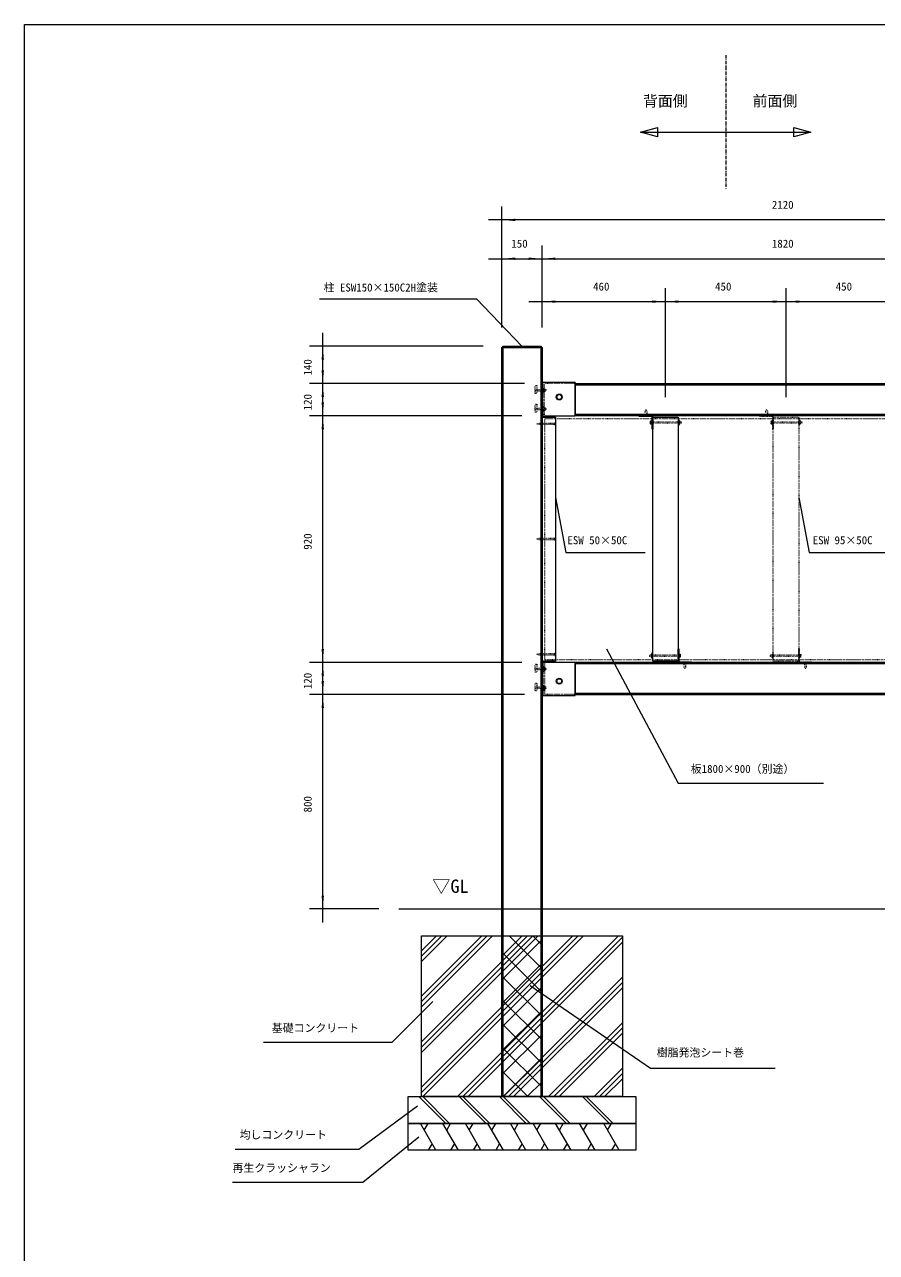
# Model space of a CAD drawing. Units: millimetres, scale not verified. Extents: x -4875 to 4875, y -3438 to 3438.
# Drawn here: x -4875 to -1698, y -1144 to 3438 of the extents above; entities that cross this region are included whole.
import ezdxf
from ezdxf.enums import TextEntityAlignment as Align

# ---------------------------------------------------------------- set-up
doc = ezdxf.new("R2010")
doc.units = ezdxf.units.MM
doc.header["$LTSCALE"] = 20
doc.linetypes.add('USER5', pattern=[0.208282, 0.069427, -0.138855])
doc.linetypes.add('USER6', pattern=[1.041641, 0.625, -0.208282, 0.069427, -0.138931])
doc.layers.add('0-1_____', color=30, linetype='Continuous', lineweight=18)
doc.styles.add('ＭＳ ゴシック', font='')
doc.styles.get('ＭＳ ゴシック').set_extended_font_data('MS Gothic')

msp = doc.modelspace()

# ---------------------------------------------------------------- linework, layer by layer
at = {"layer": '0-1_____', "linetype": 'USER6'}
msp.add_line((-2259.72, 3323.34), (-2259.72, 2823.34), dxfattribs=at)
at = {"layer": '0-1_____'}
for p, q in [((-2577.22, 3035.84), (-1942.22, 3035.84)), ((-3094.72, 2232.81), (-2944.72, 2232.81)), ((-3089.72, -562.19), (-3089.72, 2237.81)), ((-2949.72, 2237.81), (-2949.72, -562.19)), ((-2820.72, 2101.81), (-2820.72, 1977.81)), ((-2819.72, 2092.81), (-1133.72, 2092.81)), ((-1133.72, 1982.81), (-2819.72, 1982.81)), ((-2559.78, 1977.81), (-2559.78, 1975.81)), ((-2554.65, 1975.81), (-2554.65, 1977.81)), ((-2540.22, 1955.72), (-2536.22, 1955.72)), ((-2540.22, 1949.9), (-2536.22, 1949.9)), ((-2431.22, 1955.72), (-2435.22, 1955.72)), ((-2431.22, 1949.9), (-2435.22, 1949.9)), ((-2538.22, 1085.72), (-2534.22, 1085.72)), ((-2538.22, 1079.9), (-2534.22, 1079.9)), ((-2429.22, 1085.72), (-2433.22, 1085.72)), ((-2429.22, 1079.9), (-2433.22, 1079.9)), ((-2414.78, 1059.81), (-2414.78, 1057.81)), ((-2409.65, 1057.81), (-2409.65, 1059.81)), ((-1133.72, 1052.81), (-2819.72, 1052.81)), ((-2819.72, 942.81), (-1133.72, 942.81)), ((-3478.72, 137.81), (-578.72, 137.81)), ((-3394.72, -57.67), (-3299.23, 37.81)), ((-3394.72, -227.37), (-3129.53, 37.81)), ((-3394.72, -397.08), (-2959.82, 37.81)), ((-3394.72, -37.87), (-3319.03, 37.81)), ((-3394.72, -207.58), (-3149.33, 37.81)), ((-3394.72, -377.28), (-2979.62, 37.81)), ((-3394.72, -546.99), (-2809.92, 37.81)), ((-3394.72, -18.07), (-3338.83, 37.81)), ((-3394.72, -187.78), (-3169.13, 37.81)), ((-3394.72, -357.48), (-2999.42, 37.81)), ((-3394.72, -527.19), (-2829.72, 37.81)), ((-3390.12, -562.19), (-2790.12, 37.81)), ((-3260.01, -562.19), (-2660.01, 37.81)), ((-3240.21, -562.19), (-2644.72, 33.31)), ((-3220.41, -562.19), (-2644.72, 13.51)), ((-3094.72, -37.97), (-3018.93, 37.81)), ((-3094.72, -126.36), (-2944.72, 23.64)), ((-2944.72, -85.45), (-3067.98, 37.81)), ((-2944.72, 2.94), (-2979.59, 37.81)), ((-2944.72, -173.84), (-3094.72, -23.84)), ((-3094.72, -214.75), (-2944.72, -64.75)), ((-2944.72, -262.23), (-3094.72, -112.23)), ((-3090.3, -562.19), (-2644.72, -116.6)), ((-3070.51, -562.19), (-2644.72, -136.4)), ((-3094.72, -303.14), (-2944.72, -153.14)), ((-3050.71, -562.19), (-2644.72, -156.2)), ((-2944.72, -350.61), (-3094.72, -200.61)), ((-3094.72, -391.53), (-2944.72, -241.53)), ((-2944.72, -439), (-3094.72, -289)), ((-2920.6, -562.19), (-2644.72, -286.3)), ((-2900.8, -562.19), (-2644.72, -306.1)), ((-3094.72, -479.92), (-2944.72, -329.92)), ((-2881, -562.19), (-2644.72, -325.9)), ((-2944.72, -527.39), (-3094.72, -377.39)), ((-3088.6, -562.19), (-2944.72, -418.3)), ((-2750.89, -562.19), (-2644.72, -456.01)), ((-2998.31, -562.19), (-3094.72, -465.78)), ((-2731.09, -562.19), (-2644.72, -475.81)), ((-2711.3, -562.19), (-2644.72, -495.61)), ((-3000.21, -562.19), (-2944.72, -506.69)), ((-3403.86, -562.19), (-3303.86, -662.19)), ((-3389.72, -562.19), (-3289.72, -662.19)), ((-3253.86, -562.19), (-3153.86, -662.19)), ((-3239.72, -562.19), (-3139.72, -662.19)), ((-3103.86, -562.19), (-3003.86, -662.19)), ((-3086.7, -562.19), (-3094.72, -554.17)), ((-3089.72, -562.19), (-2989.72, -662.19)), ((-2953.86, -562.19), (-2853.86, -662.19)), ((-2939.72, -562.19), (-2839.72, -662.19)), ((-2793.86, -562.19), (-2693.86, -662.19)), ((-2779.72, -562.19), (-2679.72, -662.19)), ((-3340.85, -762.19), (-3398.58, -662.19)), ((-3384.15, -687.19), (-3369.72, -662.19)), ((-3256.85, -762.19), (-3314.58, -662.19)), ((-3300.15, -687.19), (-3285.72, -662.19)), ((-3172.85, -762.19), (-3230.58, -662.19)), ((-3216.15, -687.19), (-3201.72, -662.19)), ((-3088.85, -762.19), (-3146.58, -662.19)), ((-3132.15, -687.19), (-3117.72, -662.19)), ((-3004.85, -762.19), (-3062.58, -662.19)), ((-3048.15, -687.19), (-3033.72, -662.19)), ((-2920.85, -762.19), (-2978.58, -662.19)), ((-2964.15, -687.19), (-2949.72, -662.19)), ((-2836.85, -762.19), (-2894.58, -662.19)), ((-2880.15, -687.19), (-2865.72, -662.19)), ((-2746.85, -762.19), (-2804.58, -662.19)), ((-2790.15, -687.19), (-2775.72, -662.19)), ((-2656.85, -762.19), (-2714.58, -662.19)), ((-2700.15, -687.19), (-2685.72, -662.19)), ((-3355.28, -737.19), (-3369.72, -762.19)), ((-3271.28, -737.19), (-3285.72, -762.19)), ((-3187.28, -737.19), (-3201.72, -762.19)), ((-3103.28, -737.19), (-3117.72, -762.19)), ((-3019.28, -737.19), (-3033.72, -762.19)), ((-2935.28, -737.19), (-2949.72, -762.19)), ((-2851.28, -737.19), (-2865.72, -762.19)), ((-2761.28, -737.19), (-2775.72, -762.19)), ((-2671.28, -737.19), (-2685.72, -762.19))]:
    msp.add_line(p, q, dxfattribs=at)
at = {"layer": '0-1_____', "color": 1}
for p, q in [((-3094.72, 2307.81), (-3094.72, 2758.76)), ((-3094.72, 2708.76), (-3144.72, 2708.76)), ((-974.72, 2708.76), (-3094.72, 2708.76)), ((-3094.72, 2307.81), (-3094.72, 2613.76)), ((-2944.72, 2307.81), (-2944.72, 2613.76)), ((-2944.72, 2307.81), (-2944.72, 2613.76)), ((-3144.72, 2563.76), (-3094.72, 2563.76)), ((-3094.72, 2563.76), (-2944.72, 2563.76)), ((-2994.72, 2563.76), (-2944.72, 2563.76)), ((-2944.72, 2563.76), (-2894.72, 2563.76)), ((-2944.72, 2563.76), (-1124.72, 2563.76)), ((-2944.72, 2307.81), (-2944.72, 2453.76)), ((-2484.72, 2047.81), (-2484.72, 2453.76)), ((-2484.72, 2047.81), (-2484.72, 2453.76)), ((-2034.72, 2047.81), (-2034.72, 2453.76)), ((-2034.72, 2047.81), (-2034.72, 2453.76)), ((-3774.72, 2413.81), (-3189.72, 2413.81)), ((-3019.72, 2237.81), (-3189.72, 2413.81)), ((-2994.72, 2403.76), (-2944.72, 2403.76)), ((-2944.72, 2403.76), (-2484.72, 2403.76)), ((-2534.72, 2403.76), (-2484.72, 2403.76)), ((-2484.72, 2403.76), (-2434.72, 2403.76)), ((-2484.72, 2403.76), (-2034.72, 2403.76)), ((-2084.72, 2403.76), (-2034.72, 2403.76)), ((-2034.72, 2403.76), (-1984.72, 2403.76)), ((-2034.72, 2403.76), (-1584.72, 2403.76)), ((-3762.72, 2237.81), (-3762.72, 2287.81)), ((-3164.72, 2237.81), (-3812.72, 2237.81)), ((-3762.72, 2097.81), (-3762.72, 2237.81)), ((-3762.72, 2097.81), (-3762.72, 2147.81)), ((-3010.72, 2097.81), (-3812.72, 2097.81)), ((-3010.72, 2097.81), (-3812.72, 2097.81)), ((-3762.72, 1977.81), (-3762.72, 2097.81)), ((-3762.72, 2047.81), (-3762.72, 2097.81)), ((-3762.72, 1977.81), (-3762.72, 2027.81)), ((-3019.72, 1977.81), (-3812.72, 1977.81)), ((-3019.72, 1977.81), (-3812.72, 1977.81)), ((-3762.72, 1057.81), (-3762.72, 1977.81)), ((-3762.72, 1927.81), (-3762.72, 1977.81)), ((-2894.72, 1672.81), (-2856.22, 1467.81)), ((-1987.22, 1672.81), (-1948.72, 1467.81)), ((-2856.22, 1467.81), (-2559.72, 1467.81)), ((-1948.72, 1467.81), (-1632.22, 1467.81)), ((-3762.72, 1057.81), (-3762.72, 1107.81)), ((-3019.72, 1057.81), (-3812.72, 1057.81)), ((-3019.72, 1057.81), (-3812.72, 1057.81)), ((-3762.72, 937.81), (-3762.72, 1057.81)), ((-3762.72, 1007.81), (-3762.72, 1057.81)), ((-3762.72, 937.81), (-3762.72, 987.81)), ((-3010.72, 937.81), (-3812.72, 937.81)), ((-3010.72, 937.81), (-3812.72, 937.81)), ((-3762.72, 137.81), (-3762.72, 937.81)), ((-3762.72, 887.81), (-3762.72, 937.81)), ((-3553.72, 137.81), (-3812.72, 137.81)), ((-3762.72, 87.81), (-3762.72, 137.81)), ((-2989.05, -147.28), (-2540.21, -455.69)), ((-2540.21, -455.69), (-2074.72, -455.69))]:
    msp.add_line(p, q, dxfattribs=at)
at = {"layer": '0-1_____', "linetype": 'USER5'}
for p, q in [((-2940.72, 1977.81), (-2940.72, 2097.81)), ((-2819.72, 2097.81), (-2939.72, 2097.81)), ((-2934.96, 2075.7), (-2939.27, 2075.7)), ((-2939.27, 2069.93), (-2934.96, 2069.93)), ((-2935.72, 1977.81), (-2935.72, 2097.81)), ((-2934.96, 2005.7), (-2939.27, 2005.7)), ((-2939.27, 1999.93), (-2934.96, 1999.93)), ((-2109.78, 1977.81), (-2109.78, 1975.81)), ((-2104.65, 1975.81), (-2104.65, 1977.81)), ((-2090.22, 1955.72), (-2086.22, 1955.72)), ((-2090.22, 1949.9), (-2086.22, 1949.9)), ((-1981.22, 1955.72), (-1985.22, 1955.72)), ((-1981.22, 1949.9), (-1985.22, 1949.9)), ((-2940.72, 1057.81), (-2940.72, 937.81)), ((-2935.72, 1057.81), (-2935.72, 937.81)), ((-2088.22, 1085.72), (-2084.22, 1085.72)), ((-2088.22, 1079.9), (-2084.22, 1079.9)), ((-1979.22, 1085.72), (-1983.22, 1085.72)), ((-1979.22, 1079.9), (-1983.22, 1079.9)), ((-1964.78, 1059.81), (-1964.78, 1057.81)), ((-1959.65, 1057.81), (-1959.65, 1059.81)), ((-2934.96, 1035.7), (-2939.27, 1035.7)), ((-2939.27, 1029.93), (-2934.96, 1029.93)), ((-2934.96, 965.7), (-2939.27, 965.7)), ((-2819.72, 937.81), (-2940.72, 937.81)), ((-2939.27, 959.93), (-2934.96, 959.93))]:
    msp.add_line(p, q, dxfattribs=at)
at = {"layer": '0-1_____'}
for points in [[(-4875, 3437.5), (4875, 3437.5), (4875, -3437.5), (-4875, -3437.5)], [(-2577.22, 3035.84), (-2513.72, 3052.85), (-2513.72, 3018.82)], [(-1942.22, 3035.84), (-2005.72, 3018.82), (-2005.72, 3052.85)], [(-3089.72, 2237.81), (-2949.72, 2237.81), (-2944.72, 2232.81), (-2944.72, -562.19), (-3094.72, -562.19), (-3094.72, 2232.81)], [(-2820.72, 2097.81), (-1133.72, 2097.81), (-1133.72, 1977.81), (-2820.72, 1977.81)], [(-2891.11, 2047.81), (-2885.91, 2056.81), (-2875.52, 2056.81), (-2870.32, 2047.81), (-2875.52, 2038.81), (-2885.91, 2038.81)], [(-2944.72, 1972.81), (-2894.72, 1972.81), (-2894.72, 1062.81), (-2944.72, 1062.81)], [(-2532.22, 1977.81), (-2532.22, 1927.81), (-2534.22, 1927.81), (-2534.22, 1975.81), (-2582.22, 1975.81), (-2582.22, 1977.81)], [(-2532.22, 1972.81), (-2437.22, 1972.81), (-2437.22, 1062.81), (-2532.22, 1062.81)], [(-2540.22, 1957.26), (-2539.47, 1958.56), (-2536.22, 1958.56), (-2536.22, 1947.06), (-2539.47, 1947.06), (-2540.22, 1948.36)], [(-2536.22, 1958.81), (-2534.22, 1958.81), (-2534.22, 1946.81), (-2536.22, 1946.81)], [(-2435.22, 1964.81), (-2437.22, 1964.81), (-2437.22, 1940.81), (-2435.22, 1940.81)], [(-2431.22, 1957.26), (-2431.97, 1958.56), (-2435.22, 1958.56), (-2435.22, 1947.06), (-2431.97, 1947.06), (-2431.22, 1948.36)], [(-2437.22, 1057.81), (-2437.22, 1107.81), (-2435.22, 1107.81), (-2435.22, 1059.81), (-2387.22, 1059.81), (-2387.22, 1057.81)], [(-2944.72, 933.81), (-2820.72, 933.81), (-2820.72, 1057.81), (-2944.72, 1057.81)], [(-2820.72, 937.81), (-1133.72, 937.81), (-1133.72, 1057.81), (-2820.72, 1057.81)], [(-2538.22, 1078.36), (-2537.47, 1077.06), (-2534.22, 1077.06), (-2534.22, 1088.56), (-2537.47, 1088.56), (-2538.22, 1087.26)], [(-2534.22, 1070.81), (-2532.22, 1070.81), (-2532.22, 1094.81), (-2534.22, 1094.81)], [(-2433.22, 1076.81), (-2435.22, 1076.81), (-2435.22, 1088.81), (-2433.22, 1088.81)], [(-2429.22, 1078.36), (-2429.97, 1077.06), (-2433.22, 1077.06), (-2433.22, 1088.56), (-2429.97, 1088.56), (-2429.22, 1087.26)], [(-2891.11, 987.81), (-2885.91, 996.81), (-2875.52, 996.81), (-2870.32, 987.81), (-2875.52, 978.81), (-2885.91, 978.81)], [(-3394.72, 37.81), (-2644.72, 37.81), (-2644.72, -562.19), (-3394.72, -562.19)], [(-3094.72, 37.81), (-2944.72, 37.81), (-2944.72, -562.19), (-3094.72, -562.19)], [(-3444.72, -562.19), (-2594.72, -562.19), (-2594.72, -662.19), (-3444.72, -662.19)], [(-3444.72, -662.19), (-2594.72, -662.19), (-2594.72, -762.19), (-3444.72, -762.19)]]:
    msp.add_lwpolyline(points, close=True, dxfattribs=at)
at = {"layer": '0-1_____', "linetype": 'USER5'}
for points in [[(-2970.72, 2090.62), (-2963.72, 2090.62), (-2963.72, 2061.62), (-2970.72, 2061.62)], [(-2970.72, 2076.31), (-2930.72, 2076.31), (-2930.72, 2070.31), (-2970.72, 2070.31)], [(-2940.72, 2082.31), (-2939.72, 2082.31), (-2939.72, 2063.31), (-2940.72, 2063.31)], [(-2939.27, 2067.04), (-2939.72, 2067.81), (-2939.72, 2077.81), (-2939.27, 2078.59), (-2934.96, 2078.59), (-2934.52, 2077.81), (-2934.52, 2067.81), (-2934.96, 2067.04)], [(-2970.72, 2020.62), (-2963.72, 2020.62), (-2963.72, 1991.62), (-2970.72, 1991.62)], [(-2970.72, 2006.31), (-2930.72, 2006.31), (-2930.72, 2000.31), (-2970.72, 2000.31)], [(-2940.72, 2012.31), (-2939.72, 2012.31), (-2939.72, 1993.31), (-2940.72, 1993.31)], [(-2939.27, 1997.04), (-2939.72, 1997.81), (-2939.72, 2007.81), (-2939.27, 2008.59), (-2934.96, 2008.59), (-2934.52, 2007.81), (-2934.52, 1997.81), (-2934.96, 1997.04)], [(-2560.22, 1995.62), (-2557.22, 2000.81), (-2554.22, 1995.62), (-2554.22, 1975.81), (-2560.22, 1975.81)], [(-2082.22, 1977.81), (-2082.22, 1927.81), (-2084.22, 1927.81), (-2084.22, 1975.81), (-2132.22, 1975.81), (-2132.22, 1977.81)], [(-2110.22, 1995.62), (-2107.22, 2000.81), (-2104.22, 1995.62), (-2104.22, 1975.81), (-2110.22, 1975.81)], [(-2082.22, 1972.81), (-1987.22, 1972.81), (-1987.22, 1062.81), (-2082.22, 1062.81)], [(-2955.72, 1944.81), (-2964.72, 1947.81), (-2955.72, 1950.81), (-2898.02, 1950.81), (-2898.02, 1944.81)], [(-2934.72, 1967.81), (-1134.72, 1967.81), (-1134.72, 1067.81), (-2934.72, 1067.81)], [(-2898.02, 1950.81), (-2894.72, 1954.11), (-2894.72, 1941.51), (-2898.02, 1944.81)], [(-2536.22, 1955.81), (-2426.22, 1955.81), (-2426.22, 1949.81), (-2536.22, 1949.81)], [(-2090.22, 1957.26), (-2089.47, 1958.56), (-2086.22, 1958.56), (-2086.22, 1947.06), (-2089.47, 1947.06), (-2090.22, 1948.36)], [(-2086.22, 1958.81), (-2084.22, 1958.81), (-2084.22, 1946.81), (-2086.22, 1946.81)], [(-2086.22, 1955.81), (-1976.22, 1955.81), (-1976.22, 1949.81), (-2086.22, 1949.81)], [(-1985.22, 1964.81), (-1987.22, 1964.81), (-1987.22, 1940.81), (-1985.22, 1940.81)], [(-1981.22, 1957.26), (-1981.97, 1958.56), (-1985.22, 1958.56), (-1985.22, 1947.06), (-1981.97, 1947.06), (-1981.22, 1948.36)], [(-2955.72, 1514.81), (-2964.72, 1517.81), (-2955.72, 1520.81), (-2898.02, 1520.81), (-2898.02, 1514.81)], [(-2898.02, 1520.81), (-2894.72, 1524.11), (-2894.72, 1511.51), (-2898.02, 1514.81)], [(-1987.22, 1057.81), (-1987.22, 1107.81), (-1985.22, 1107.81), (-1985.22, 1059.81), (-1937.22, 1059.81), (-1937.22, 1057.81)], [(-2955.72, 1084.81), (-2964.72, 1087.81), (-2955.72, 1090.81), (-2898.02, 1090.81), (-2898.02, 1084.81)], [(-2898.02, 1090.81), (-2894.72, 1094.11), (-2894.72, 1081.51), (-2898.02, 1084.81)], [(-2433.22, 1079.81), (-2543.22, 1079.81), (-2543.22, 1085.81), (-2433.22, 1085.81)], [(-2409.22, 1040.01), (-2412.22, 1034.81), (-2415.22, 1040.01), (-2415.22, 1059.81), (-2409.22, 1059.81)], [(-1983.22, 1079.81), (-2093.22, 1079.81), (-2093.22, 1085.81), (-1983.22, 1085.81)], [(-2088.22, 1078.36), (-2087.47, 1077.06), (-2084.22, 1077.06), (-2084.22, 1088.56), (-2087.47, 1088.56), (-2088.22, 1087.26)], [(-2084.22, 1070.81), (-2082.22, 1070.81), (-2082.22, 1094.81), (-2084.22, 1094.81)], [(-1983.22, 1076.81), (-1985.22, 1076.81), (-1985.22, 1088.81), (-1983.22, 1088.81)], [(-1979.22, 1078.36), (-1979.97, 1077.06), (-1983.22, 1077.06), (-1983.22, 1088.56), (-1979.97, 1088.56), (-1979.22, 1087.26)], [(-1959.22, 1040.01), (-1962.22, 1034.81), (-1965.22, 1040.01), (-1965.22, 1059.81), (-1959.22, 1059.81)], [(-2970.72, 1050.62), (-2963.72, 1050.62), (-2963.72, 1021.62), (-2970.72, 1021.62)], [(-2970.72, 1036.31), (-2930.72, 1036.31), (-2930.72, 1030.31), (-2970.72, 1030.31)], [(-2940.72, 1042.31), (-2939.72, 1042.31), (-2939.72, 1023.31), (-2940.72, 1023.31)], [(-2939.27, 1027.04), (-2939.72, 1027.81), (-2939.72, 1037.81), (-2939.27, 1038.59), (-2934.96, 1038.59), (-2934.52, 1037.81), (-2934.52, 1027.81), (-2934.96, 1027.04)], [(-2970.72, 980.62), (-2963.72, 980.62), (-2963.72, 951.62), (-2970.72, 951.62)], [(-2970.72, 966.31), (-2930.72, 966.31), (-2930.72, 960.31), (-2970.72, 960.31)], [(-2940.72, 972.31), (-2939.72, 972.31), (-2939.72, 953.31), (-2940.72, 953.31)], [(-2939.27, 957.04), (-2939.72, 957.81), (-2939.72, 967.81), (-2939.27, 968.59), (-2934.96, 968.59), (-2934.52, 967.81), (-2934.52, 957.81), (-2934.96, 957.04)]]:
    msp.add_lwpolyline(points, close=True, dxfattribs=at)
at = {"layer": '0-1_____'}
msp.add_lwpolyline([(-2820.72, 2101.81), (-2944.72, 2101.81), (-2944.72, 1977.81), (-2820.72, 1977.81)], dxfattribs=at)
at = {"layer": '0-1_____', "color": 1}
for points in [[(-2704.72, 1107.81), (-2437.22, 607.81), (-1894.72, 607.81)], [(-3983.72, -359.33), (-3503.72, -359.33), (-3351.96, -207.58)], [(-4089.72, -758.01), (-3628.72, -758.01), (-3409.72, -596.24)], [(-4099.57, -881.87), (-3613.72, -881.87), (-3404.72, -712.19)]]:
    msp.add_lwpolyline(points, dxfattribs=at)
at = {"layer": '0-1_____'}
for centre, radius in [((-2880.72, 2047.81), 11), ((-2880.72, 2047.81), 9), ((-2880.72, 987.81), 11), ((-2880.72, 987.81), 9)]:
    msp.add_circle(centre, radius, dxfattribs=at)
at = {"layer": '0-1_____', "color": 1}
for points in [[(-3094.72, 2708.76), (-3044.72, 2713.13), (-3044.72, 2704.38)], [(-3094.72, 2563.76), (-3044.72, 2568.13), (-3044.72, 2559.38)], [(-2944.72, 2563.76), (-2994.71, 2559.38), (-2994.71, 2568.13)], [(-2944.72, 2563.76), (-2894.72, 2568.13), (-2894.72, 2559.38)], [(-2944.72, 2403.76), (-2894.72, 2408.13), (-2894.72, 2399.38)], [(-2484.72, 2403.76), (-2534.71, 2399.38), (-2534.71, 2408.13)], [(-2484.72, 2403.76), (-2434.72, 2408.13), (-2434.72, 2399.38)], [(-2034.72, 2403.76), (-2084.71, 2399.38), (-2084.71, 2408.13)], [(-2034.72, 2403.76), (-1984.72, 2408.13), (-1984.72, 2399.38)], [(-3762.72, 2237.81), (-3758.34, 2187.82), (-3767.09, 2187.82)], [(-3762.72, 2097.81), (-3767.09, 2147.81), (-3758.34, 2147.81)], [(-3762.72, 2097.81), (-3758.34, 2047.82), (-3767.09, 2047.82)], [(-3762.72, 1977.81), (-3767.09, 2027.81), (-3758.34, 2027.81)], [(-3762.72, 1977.81), (-3758.34, 1927.82), (-3767.09, 1927.82)], [(-3762.72, 1057.81), (-3767.09, 1107.81), (-3758.34, 1107.81)], [(-3762.72, 1057.81), (-3758.34, 1007.82), (-3767.09, 1007.82)], [(-3762.72, 937.81), (-3767.09, 987.81), (-3758.34, 987.81)], [(-3762.72, 937.81), (-3758.34, 887.82), (-3767.09, 887.82)], [(-3762.72, 137.81), (-3767.09, 187.81), (-3758.34, 187.81)]]:
    msp.add_solid(points, dxfattribs=at)

# ---------------------------------------------------------------- texts
at = {"layer": '0-1_____', "color": 7, "style": 'ＭＳ ゴシック'}
for s, height, p in [('背面側', 40.7, (-2568.3, 3120.11)), ('前面側', 40.7, (-2159.36, 3120.11)), ('2120', 29.85, (-2087.63, 2741.16)), ('150', 29.85, (-3059.4, 2596.16)), ('1820', 29.85, (-2087.63, 2596.16)), ('柱 ESW150×150C2H塗装', 29.85, (-3759.82, 2432.54)), ('460', 29.85, (-2754.4, 2436.16)), ('450', 29.85, (-2299.4, 2436.16)), ('450', 29.85, (-1849.4, 2436.16)), ('ESW 50×50C', 29.85, (-2850.24, 1489.77)), ('ESW 95×50C', 29.85, (-1935.27, 1489.77)), ('板1800×900（別途）', 29.85, (-2390.26, 636.61)), ('▽GL', 49.76, (-3354.47, 183.02)), ('基礎コンクリート', 29.85, (-3952.94, -329.95)), ('樹脂発泡シート巻', 29.85, (-2517.19, -421.59)), ('均しコンクリート', 29.85, (-4072.94, -728.37)), ('再生クラッシャラン', 29.85, (-4099.57, -852.23))]:
    msp.add_text(s, height=height, dxfattribs=at).set_placement(p, align=Align.BOTTOM_LEFT)
for s, p in [('140', (-3795.12, 2128.12)), ('120', (-3795.12, 1998.12)), ('920', (-3795.12, 1478.12)), ('120', (-3795.12, 958.12)), ('800', (-3795.12, 498.12))]:
    msp.add_text(s, height=29.85, rotation=90, dxfattribs=at).set_placement(p, align=Align.BOTTOM_LEFT)

doc.saveas('drawing.dxf')
